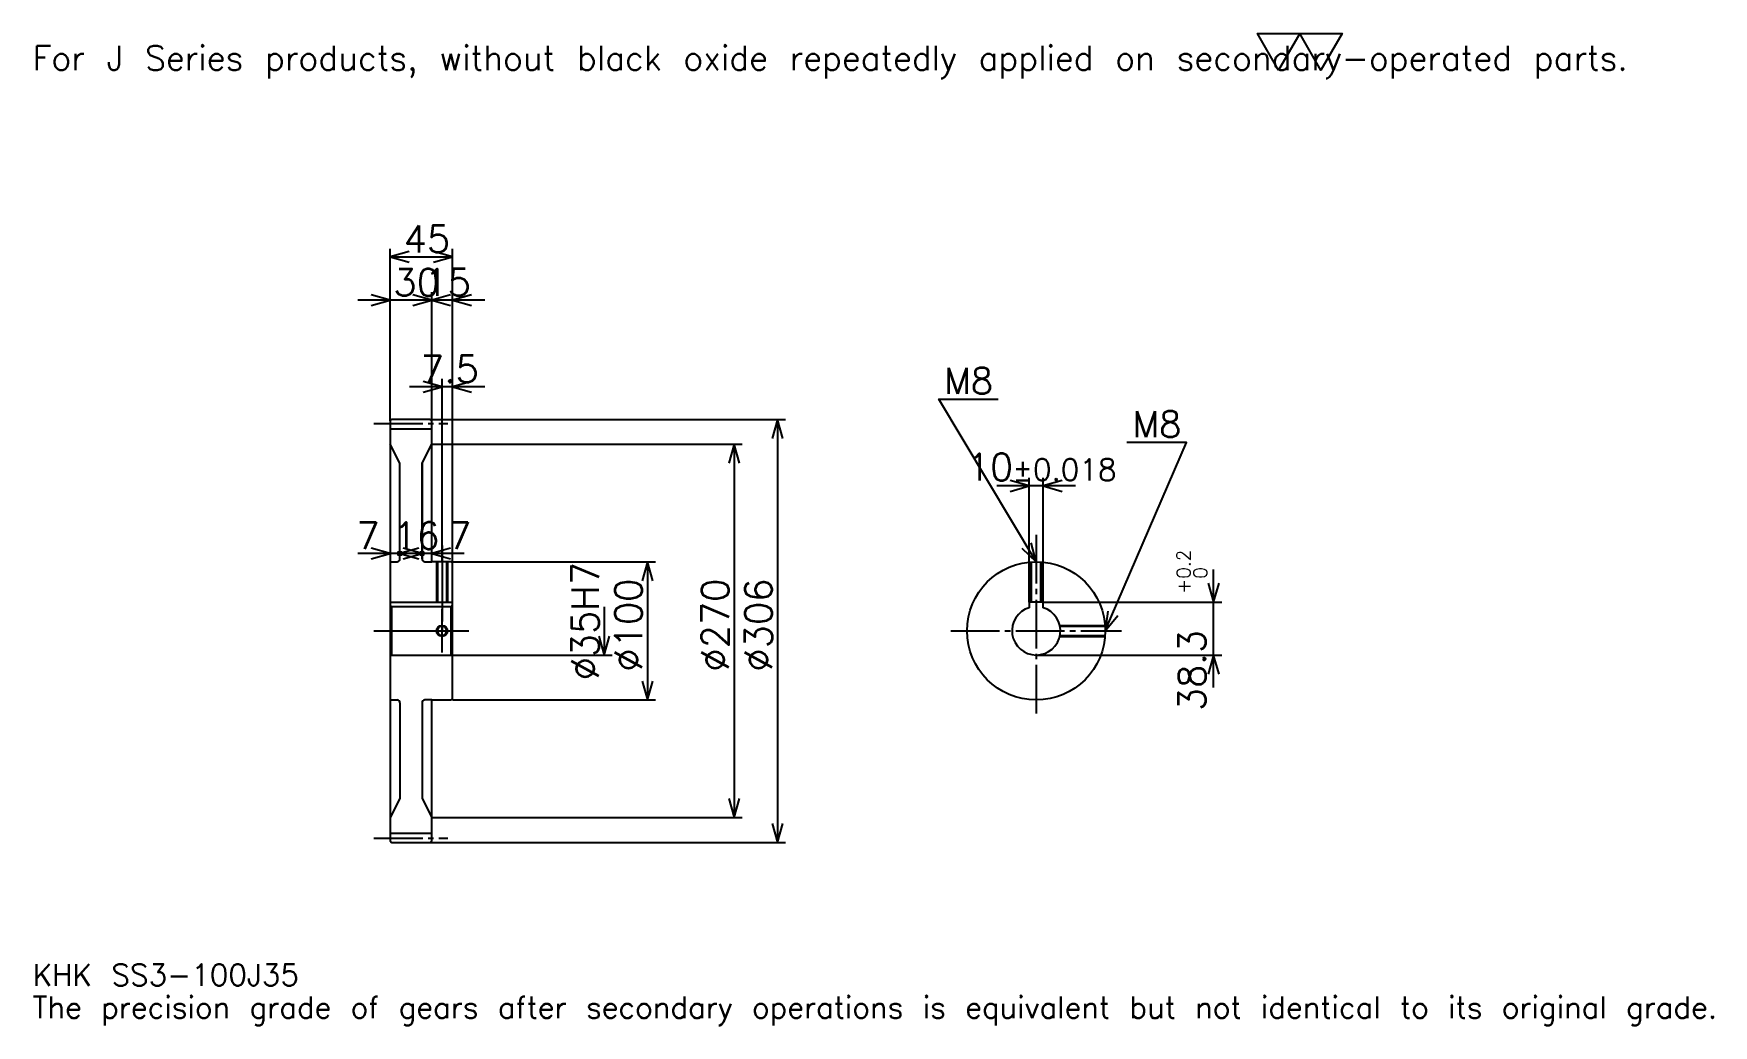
# Model space of a CAD drawing. Extents: x 40 to 1255, y 14 to 732.
import ezdxf

# ---------------------------------------------------------------- set-up
doc = ezdxf.new("R2010")
doc.units = 0
doc.linetypes.add('DASHDOT', pattern=[47.027027, 35.27027, -3.918919, 3.918919, -3.918919])
doc.layers.get('0').update_dxf_attribs({"linetype": 'CONTINUOUS'})
doc.layers.add('DASHDOT', color=6, linetype='DASHDOT')
doc.styles.add('KANJI', font='TXT', dxfattribs={"bigfont": 'BIGFONT'})

msp = doc.modelspace()

# ---------------------------------------------------------------- linework, layer by layer
at = {"color": 5}
for p, q in [((297.83783, 452.797302), (297.83783, 576.243286)), ((342.83783, 452.797302), (342.83783, 576.243286)), ((297.83783, 570.364868), (342.83783, 570.364868)), ((351.351349, 539.01355), (274.32431, 539.01355)), ((366.351349, 539.01355), (304.32431, 539.01355)), ((327.83783, 452.797302), (327.83783, 544.891907)), ((366.351349, 476.310822), (311.82431, 476.310822)), ((335.33783, 452.797302), (335.33783, 482.189209)), ((297.83783, 451.797302), (297.83783, 452.797302)), ((326.83783, 452.797302), (342.83783, 452.797302)), ((327.83783, 451.797302), (327.83783, 452.797302)), ((335.33783, 349.797302), (335.33783, 452.797302)), ((335.33783, 349.797302), (335.33783, 452.797302)), ((342.83783, 452.797302), (583.851318, 452.797302)), ((342.83783, 348.797302), (342.83783, 452.797302)), ((577.972961, 452.797302), (577.972961, 146.797302)), ((327.83783, 434.797302), (342.83783, 434.797302)), ((342.83783, 434.797302), (552.5, 434.797302)), ((546.621582, 434.797302), (546.621582, 164.797302)), ((793.648682, 404.66217), (736.621582, 404.66217)), ((760.135132, 320.59729), (760.135132, 410.540527)), ((770.135132, 320.59729), (770.135132, 410.540527)), ((328.351349, 355.716217), (274.32431, 355.716217)), ((344.351349, 355.716217), (281.32431, 355.716217)), ((351.351349, 355.716217), (297.32431, 355.716217)), ((342.83783, 349.797302), (489.797302, 349.797302)), ((483.918915, 349.797302), (483.918915, 249.797302)), ((893.513489, 258.783783), (893.513489, 344.110809)), ((452.567566, 317.297302), (452.567566, 282.297302)), ((770.135132, 320.59729), (899.391846, 320.59729)), ((342.83783, 282.297302), (458.445923, 282.297302)), ((765.135132, 282.297302), (899.391846, 282.297302)), ((342.83783, 249.797302), (489.797302, 249.797302)), ((327.83783, 164.797302), (342.83783, 164.797302)), ((342.83783, 164.797302), (552.5, 164.797302)), ((326.83783, 146.797302), (342.83783, 146.797302)), ((342.83783, 146.797302), (583.851318, 146.797302))]:
    msp.add_line(p, q, dxfattribs=at)
at = {"color": 4}
for p, q in [((297.83783, 446.047302), (327.83783, 446.047302)), ((320.83783, 421.059021), (320.83783, 351.797302)), ((297.83783, 349.797302), (302.83783, 349.797302)), ((322.83783, 349.797302), (327.83783, 349.797302)), ((297.83783, 320.59729), (342.83783, 320.59729)), ((342.83783, 318.297302), (341.83783, 317.297302)), ((297.83783, 281.297302), (298.83783, 282.297302)), ((342.83783, 281.297302), (341.83783, 282.297302)), ((297.83783, 249.797302), (302.83783, 249.797302)), ((320.83783, 247.797302), (320.83783, 178.535583)), ((327.83783, 249.797302), (322.83783, 249.797302)), ((297.83783, 153.547302), (327.83783, 153.547302))]:
    msp.add_line(p, q, dxfattribs=at)
at = {"color": 7}
msp.add_lwpolyline([(940.540527, 705.405396), (925.256714, 731.897278), (986.391907, 731.897278), (971.108093, 705.405396), (955.824341, 731.897278), (940.540527, 705.405396)], dxfattribs=at)
at = {"color": 5}
for points in [[(311.554047, 574.283813), (297.83783, 570.364868), (311.554047, 566.445923)], [(329.121613, 566.445923), (342.83783, 570.364868), (329.121613, 574.283813)], [(284.121613, 535.094604), (297.83783, 539.01355), (284.121613, 542.932434)], [(314.121613, 535.094604), (327.83783, 539.01355), (314.121613, 542.932434)], [(341.554047, 542.932434), (327.83783, 539.01355), (341.554047, 535.094604)], [(356.554047, 542.932434), (342.83783, 539.01355), (356.554047, 535.094604)], [(321.621613, 472.391907), (335.33783, 476.310822), (321.621613, 480.229736)], [(356.554047, 480.229736), (342.83783, 476.310822), (356.554047, 472.391907)], [(765.135132, 349.797302), (694.594604, 467.364868), (737.702698, 467.364868)], [(581.891846, 439.081085), (577.972961, 452.797302), (574.054077, 439.081085)], [(550.540527, 421.081085), (546.621582, 434.797302), (542.702698, 421.081085)], [(815.135132, 299.797302), (873.918884, 436.013519), (830.810791, 436.013519)], [(746.418945, 400.743256), (760.135132, 404.66217), (746.418945, 408.581085)], [(783.851318, 408.581085), (770.135132, 404.66217), (783.851318, 400.743256)], [(284.121613, 351.797302), (297.83783, 355.716217), (284.121613, 359.635132)], [(304.83783, 355.716217), (303.66214, 356.891907), (306.013519, 356.891907), (306.013519, 354.540558), (303.66214, 354.540558), (303.66214, 356.891907), (304.83783, 355.716217), (306.013519, 354.540558), (306.013519, 356.891907), (304.83783, 355.716217)], [(318.554047, 359.635132), (304.83783, 355.716217), (318.554047, 351.797302)], [(307.121613, 351.797302), (320.83783, 355.716217), (307.121613, 359.635132)], [(320.83783, 355.716217), (319.66214, 356.891907), (322.013519, 356.891907), (322.013519, 354.540558), (319.66214, 354.540558), (319.66214, 356.891907), (320.83783, 355.716217), (322.013519, 354.540558), (322.013519, 356.891907), (320.83783, 355.716217)], [(341.554047, 359.635132), (327.83783, 355.716217), (341.554047, 351.797302)], [(754.717773, 359.542603), (765.135132, 349.797302), (761.438599, 363.575134)], [(487.83783, 336.081085), (483.918915, 349.797302), (480, 336.081085)], [(889.594543, 334.313507), (893.513489, 320.59729), (897.432434, 334.313507)], [(816.97168, 313.943665), (815.135132, 299.797302), (824.16803, 310.838104)], [(448.648651, 296.013519), (452.567566, 282.297302), (456.486481, 296.013519)], [(897.432434, 268.581085), (893.513489, 282.297302), (889.594543, 268.581085)], [(480, 263.513519), (483.918915, 249.797302), (487.83783, 263.513519)], [(542.702698, 178.513519), (546.621582, 164.797302), (550.540527, 178.513519)], [(574.054077, 160.513519), (577.972961, 146.797302), (581.891846, 160.513519)]]:
    msp.add_lwpolyline(points, dxfattribs=at)
at = {"color": 4}
for points in [[(327.83783, 451.797302), (326.83783, 452.797302), (298.83783, 452.797302), (297.83783, 451.797302), (297.83783, 281.297302)], [(297.83783, 281.297302), (297.83783, 147.797302), (298.83783, 146.797302), (326.83783, 146.797302), (327.83783, 147.797302), (327.83783, 249.797302), (341.83783, 249.797302), (342.83783, 250.797302), (342.83783, 348.797302), (341.83783, 349.797302), (327.83783, 349.797302), (327.83783, 451.797302)], [(304.83783, 351.797302), (304.83783, 421.059021), (297.83783, 434.797302)], [(320.83783, 351.797302), (320.83783, 421.059021), (327.83783, 434.797302)], [(331.33783, 349.797302), (331.33783, 320.59729)], [(332.012817, 349.797302), (332.012817, 320.59729)], [(338.662842, 349.797302), (338.662842, 320.59729)], [(339.33783, 349.797302), (339.33783, 320.59729)], [(761.135132, 320.59729), (761.135132, 349.637054)], [(761.81012, 320.59729), (761.81012, 349.686615)], [(768.460144, 320.59729), (768.460144, 349.686615)], [(769.135132, 320.59729), (769.135132, 349.637054)], [(297.83783, 318.297302), (298.83783, 317.297302), (298.83783, 282.297302), (341.83783, 282.297302), (341.83783, 317.297302), (298.83783, 317.297302)], [(770.135132, 316.56781), (770.135132, 320.59729), (760.135132, 320.59729), (760.135132, 316.56781)], [(782.171875, 303.797302), (814.974854, 303.797302)], [(782.171875, 295.797302), (814.974854, 295.797302)], [(782.316345, 303.122314), (815.024475, 303.122314)], [(782.316345, 296.47229), (815.024475, 296.47229)], [(304.83783, 247.797302), (304.83783, 178.535583), (297.83783, 164.797302)], [(320.83783, 247.797302), (320.83783, 178.535583), (327.83783, 164.797302)]]:
    msp.add_lwpolyline(points, dxfattribs=at)
for centre, radius in [((765.135132, 299.797302), 50), ((335.33783, 299.797302), 3.325)]:
    msp.add_circle(centre, radius, dxfattribs=at)
at = {"color": 7}
msp.add_circle((335.33783, 299.797302), 4, dxfattribs=at)
at = {"color": 4}
for centre, radius, start, end in [((302.83783, 351.797302), 2, 270, 0), ((322.83783, 351.797302), 2, 180, 270), ((765.135132, 299.797302), 17.5, 106.601549926, 73.398450074), ((302.83783, 247.797302), 2, 0, 90), ((322.83783, 247.797302), 2, 90, 180)]:
    msp.add_arc(centre, radius, start, end, dxfattribs=at)
at = {"layer": 'DASHDOT', "color": 7}
for p, q in [((286.081085, 449.797302), (339.594574, 449.797302)), ((765.135132, 369.391907), (765.135132, 238.040543)), ((335.33783, 349.797302), (335.33783, 299.797302)), ((286.081085, 299.797302), (354.594574, 299.797302)), ((703.378357, 299.797302), (826.891907, 299.797302)), ((286.081085, 149.797302), (339.594574, 149.797302))]:
    msp.add_line(p, q, dxfattribs=at)
for points in [[(335.33783, 361.554047), (335.33783, 308.840546)], [(335.33783, 284.040558), (335.33783, 315.554047)], [(319.581085, 299.797302), (351.094574, 299.797302)]]:
    msp.add_lwpolyline(points, dxfattribs=at)

# ---------------------------------------------------------------- texts
at = {"color": 7, "style": 'KANJI'}
for s, height, p in [('For J Series products, without black oxide repeatedly applied on secondary-operated parts.', 17.635135, (39.18919, 705.405396)), ('45', 19.594595, (307.601349, 573.5)), ('30', 19.594595, (300.101349, 542.148682)), ('15', 19.594595, (322.601349, 542.148682)), ('7.5', 19.594595, (319.983093, 479.445953)), ('M8', 18.810812, (698.51355, 471.283783)), ('M8', 18.810812, (834.729736, 439.932434)), ('10', 19.594595, (714.890747, 408.581085)), ('%%p0.018', 15.675676, (748.003174, 408.581085)), ('7', 19.594595, (273.344574, 358.851349)), ('16', 19.594595, (300.101349, 358.851349)), ('7', 19.594595, (339.594604, 358.851349)), ('KHK SS3-100J35', 15.675676, (39.18919, 43.108109)), ('The precision grade of gears after secondary operations is equivalent but not identical to its original grade.', 15.675676, (39.18919, 19.594595))]:
    msp.add_text(s, height=height, dxfattribs=at).set_placement(p)
for s, height, p in [('0.2', 9.797297, (876.662109, 337.532227)), ('%%c35H7', 19.594595, (448.648651, 264.03717)), ('0', 9.797297, (888.810791, 337.532227)), ('%%c100', 19.594595, (480, 270.405396)), ('%%c270', 19.594595, (542.702698, 270.405396)), ('%%c306', 19.594595, (574.054077, 270.405396)), ('+', 9.797297, (876.662109, 326.559265)), ('38.3', 19.594595, (887.635132, 241.746094))]:
    msp.add_text(s, height=height, rotation=90, dxfattribs=at).set_placement(p)

doc.saveas('drawing.dxf')
